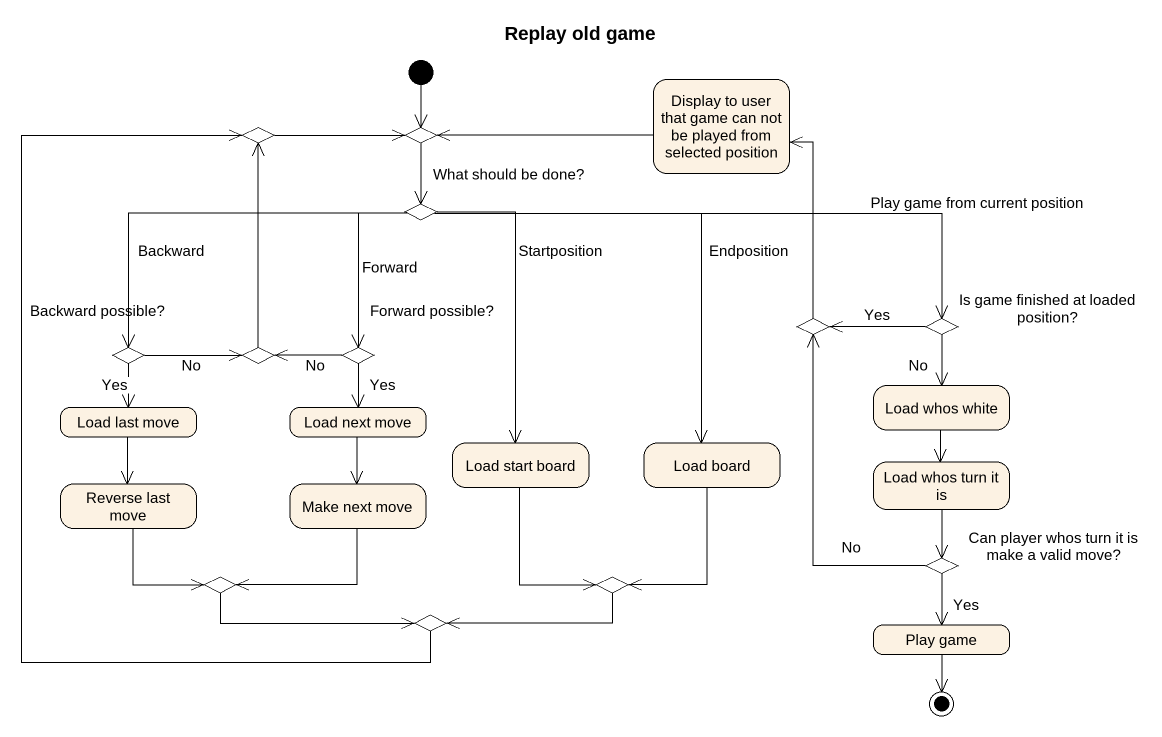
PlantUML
@startuml
title Replay old game
hide empty description
state "Display to user that game can not be played from selected position" as Display_to_user_that_game
state choice1 <<choice>>
state choice2 <<choice>>
state "What should be done?" as What_should_be_done <<choice>>
state "Backward possible?" as Backward_possible <<choice>>
state choice3 <<choice>>
state "Forward possible?" as Forward_possible <<choice>>
state choice4 <<choice>>
state "Is game finished at loaded position?" as Is_game_finished_at_loaded <<choice>>
state "Load last move" as Load_last_move
state "Load next move" as Load_next_move
state "Load whos white" as Load_whos_white
state "Reverse last move" as Reverse_last_move
state "Make next move" as Make_next_move
state "Load start board" as Load_start_board
state "Load board" as Load_board
state "Load whos turn it is" as Load_whos_turn_it_is
state choice5 <<choice>>
state choice6 <<choice>>
state choice7 <<choice>>
state "Can player whos turn it is make a valid move?" as Can_player_whos_turn_it_is <<choice>>
state "Play game" as Play_game
[*] --> choice2
Display_to_user_that_game -left-> choice2
choice1 -right-> choice2
choice2 --> What_should_be_done
What_should_be_done -left-> Backward_possible : Backward
What_should_be_done --> Forward_possible : Forward
What_should_be_done -right-> Is_game_finished_at_loaded : Play game from current position
What_should_be_done --> Load_start_board : Startposition
What_should_be_done --> Load_board : Endposition
Backward_possible -right-> choice3 : No
Backward_possible --> Load_last_move : Yes
choice3 -up-> choice1
Forward_possible -left-> choice3 : No
Forward_possible --> Load_next_move : Yes
choice4 -up-> Display_to_user_that_game
Is_game_finished_at_loaded -left-> choice4 : Yes
Is_game_finished_at_loaded --> Load_whos_white : No
Load_last_move --> Reverse_last_move
Load_next_move --> Make_next_move
Load_whos_white --> Load_whos_turn_it_is
Reverse_last_move --> choice5
Make_next_move -left-> choice5
Load_start_board --> choice7
Load_board --> choice7
Load_whos_turn_it_is --> Can_player_whos_turn_it_is
choice5 -right-> choice6
choice6 -up-> choice1
choice7 -left-> choice6
Can_player_whos_turn_it_is -up-> choice4 : No
Can_player_whos_turn_it_is --> Play_game : Yes
Play_game --> [*]
@enduml
